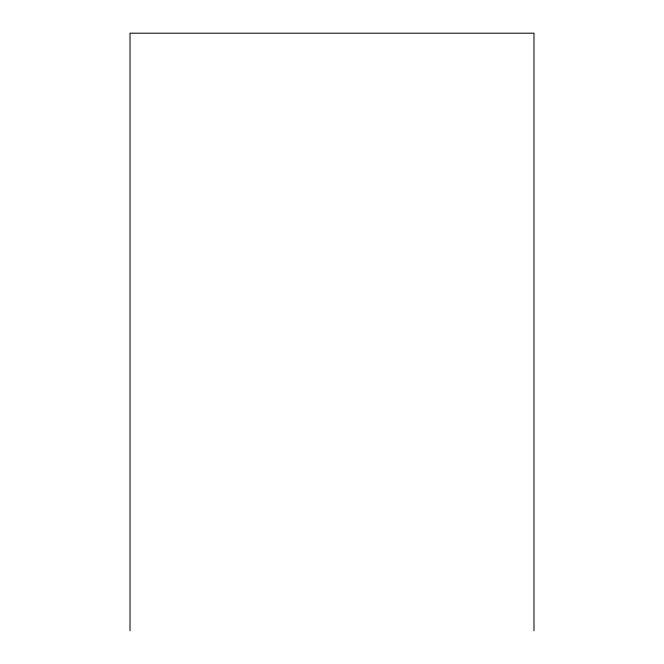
<?xml version="1.0" encoding="UTF-8"?>
<svg xmlns="http://www.w3.org/2000/svg" width="664" height="664" viewBox="0 0 664 664"><rect width="100%" height="100%" fill="white"/><g stroke="black" fill="none" stroke-linecap="round" stroke-linejoin="round"><path stroke-width="1" d="M533.981 630.8L533.981 33.2L130.019 33.2L130.019 630.8"/></g></svg>
